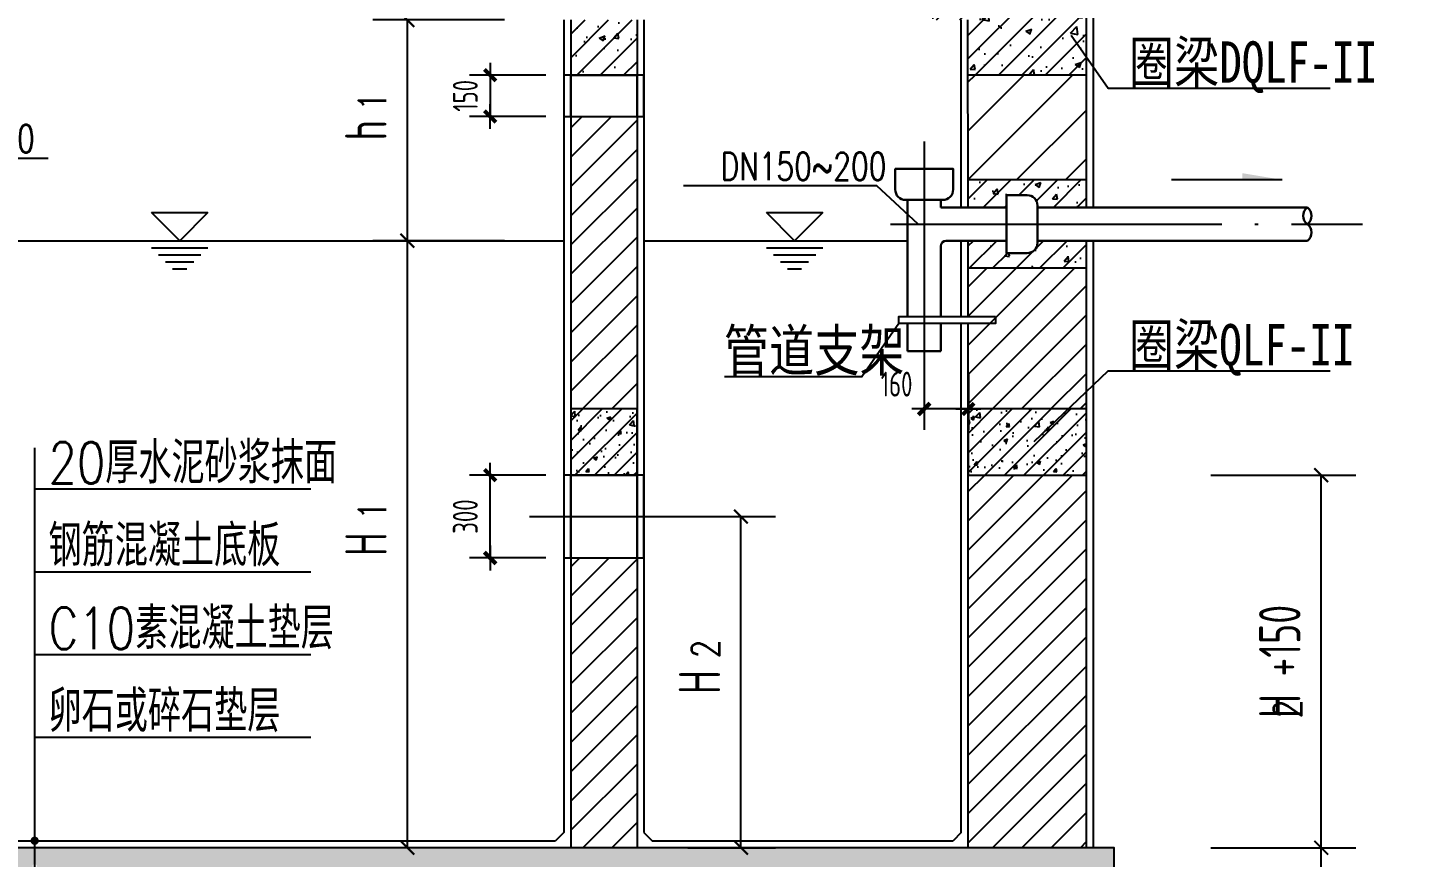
# Model space of a CAD drawing. Header units: millimetres. Extents: x -807114 to -50119, y -468455 to -61603.
# Drawn here: x -68868 to -63546, y -217079 to -213865 of the extents above; entities that cross this region are included whole.
import ezdxf

# ---------------------------------------------------------------- set-up
doc = ezdxf.new("R2010")
doc.units = ezdxf.units.MM
doc.header["$LTSCALE"] = 1000
doc.linetypes.add('DOTE', pattern=[2.42, 2, -0.2, 0.02, -0.2])
for name, color, linetype in [('A-Wall-Patt', 13, 'Continuous'), ('Anno-Note', 241, 'Continuous'), ('DIM_给水', 3, 'Continuous'), ('DOTE', 8, 'DOTE'), ('PUB_DIM', 3, 'Continuous'), ('PUB_TEXT', 3, 'Continuous'), ('WALL', 9, 'Continuous')]:
    doc.layers.add(name, color=color, linetype=linetype)
doc.layers.add('墙体', color=255, linetype='Continuous', lineweight=30)
doc.layers.add('水管', color=130, linetype='Continuous', lineweight=30)
doc.styles.add('_HZDX', font='txt.shx', dxfattribs={"width": 0.8, "bigfont": '@1hztxt.shx'})
doc.styles.add('_SIMPLEX', font='txt.shx', dxfattribs={"width": 0.8, "bigfont": 'hztxt.shx'})
doc.styles.add('DIM_FONT', font='tssdeng.shx', dxfattribs={"width": 0.7, "bigfont": 'tssdchn.shx'})
doc.styles.add('HZDX', font='simplex.shx', dxfattribs={"width": 0.7, "bigfont": 'HZTXT.SHX'})
doc.styles.add('宋体', font='simsun.ttc', dxfattribs={"width": 0.8})
doc.dimstyles.new('DIMN30', dxfattribs={"dimscale": 0.3, "dimtxt": 300, "dimasz": 1, "dimexe": 250, "dimexo": 300, "dimgap": 150, "dimtad": 1, "dimdec": 0, "dimzin": 0, "dimdsep": 46, "dimtxsty": 'DIM_FONT', "dimblk": '_DIMX', "dimcen": 0.09, "dimclrt": 7, "dimadec": 0, "dimazin": 0, "dimtfac": 1, "dimtdec": 0, "dimtix": 1, "dimtmove": 2, "dimatfit": 3, "dimldrblk": '_DIMX', "dimfxl": 1, "dimtolj": 1, "dimtzin": 0, "dimarcsym": 0})
doc.dimstyles.new('DIMN50', dxfattribs={"dimscale": 0.5, "dimtxt": 300, "dimasz": 100, "dimexe": 250, "dimexo": 300, "dimgap": 150, "dimtad": 1, "dimdec": 0, "dimzin": 0, "dimdsep": 46, "dimtxsty": 'DIM_FONT', "dimblk": 'ARCHTICK', "dimcen": 0.09, "dimclrt": 7, "dimazin": 2, "dimtfac": 1, "dimtdec": 0, "dimtix": 1, "dimtmove": 2, "dimatfit": 3, "dimfxl": 1, "dimtolj": 1, "dimtzin": 0, "dimarcsym": 0})
pattern_1 = [(45, (0, 0), (-35.35534, 35.35534), []), (50, (0, 0), (143.452, -12.5504), [15, -165]), (355, (0, 0), (-27.7503, 150.4384), [12, -132]), (100.4514, (11.95, -1.05), (115.7019, 137.888), [12.748, -140.2284]), (46.1842, (0, 40), (213.4482, -33.1038), [22.5, -247.5]), (96.6356, (17.79, 37.24), (186.9325, 194.8236), [19.122, -210.3426]), (351.1842, (0, 40), (186.9324, 194.824), [18, -198]), (21, (20, 30), (119.3814, -80.5238), [15, -165]), (326, (20, 30), (48.663, 145.03), [12, -132]), (71.4514, (29.95, 23.29), (168.0445, 64.506), [12.748, -140.2284]), (37.5, (0, 0), (2.43197, 66.57877), [0, -130.4, 0, -134, 0, -132.5]), (7.5, (0, 0), (52.6139, 78.88234), [0, -76.4, 0, -127.4, 0, -50.5]), (327.5, (-44.6, 0), (106.7645, -4.51097), [0, -50, 0, -156, 0, -207]), (317.5, (-64.6, 0), (116.6372, 20.021), [0, -65, 0, -103.6, 0, -147])]
pattern_2 = [(45, (-7818.09, -11352.65), (-53.033, 53.033), [])]
pattern_3 = [(45, (-7818.09, -11352.65), (-42.4264, 42.4264), []), (50, (-7818.09, -11352.65), (215.178, -18.8256), [22.5, -247.5]), (355, (-7818.09, -11352.65), (-41.6254, 225.6576), [18, -198]), (100.4514, (-7800.16, -11354.22), (173.5528, 206.8319), [19.122, -210.3426]), (46.1842, (-7818.1, -11292.65), (320.1723, -49.6557), [33.75, -371.25]), (96.6356, (-7791.4, -11296.8), (280.399, 292.2354), [28.683, -315.514]), (351.1842, (-7818.1, -11292.65), (280.3986, 292.2356), [27, -297]), (21, (-7788.09, -11307.65), (179.0721, -120.7857), [22.5, -247.5]), (326, (-7788.09, -11307.65), (72.9946, 217.545), [18, -198]), (71.4514, (-7773.16, -11317.72), (252.0668, 96.7591), [19.122, -210.3426]), (37.5, (-7818.09, -11352.65), (3.64796, 99.86816), [0, -195.6, 0, -201, 0, -198.75]), (7.5, (-7818.09, -11352.65), (78.92086, 118.3235), [0, -114.6, 0, -191.1, 0, -75.75]), (327.5, (-7884.99, -11352.65), (160.14673, -6.76646), [0, -75, 0, -234, 0, -310.5]), (317.5, (-7914.99, -11352.65), (174.95585, 30.0315), [0, -97.5, 0, -155.4, 0, -220.5])]

# ---------------------------------------------------------------- blocks, each defined once
blk = doc.blocks.new('_DIMX')
blk.add_line((-150, 0), (150, 0))
at = {"const_width": 50}
blk.add_lwpolyline([(-70, -70), (70, 70)], dxfattribs=at)
blk = doc.blocks.new('*D9390')
at = {"layer": 'Defpoints', "color": 0}
for p in [(4727, 5763.5), (4434.8, 5613.5), (4727, 5613.5)]:
    blk.add_point(p, dxfattribs=at)
at = {"layer": 'PUB_DIM', "color": 0, "lineweight": -2}
for p, q in [((4637, 5763.5), (4359.8, 5763.5)), ((4434.8, 5763.8), (4434.8, 5764.1)), ((4434.8, 5763.5), (4434.8, 5613.5)), ((4637, 5613.5), (4359.8, 5613.5)), ((4434.8, 5613.2), (4434.8, 5612.9))]:
    blk.add_line(p, q, dxfattribs=at)
at = {"layer": 'PUB_DIM', "color": 0, "linetype": 'ByBlock', "lineweight": -2, "xscale": 0.3, "yscale": 0.3, "zscale": 0.3}
for p, rotation in [((4434.8, 5763.5), 270), ((4434.8, 5613.5), 90)]:
    blk.add_blockref('_DIMX', p, dxfattribs=dict(at, rotation=rotation))
at = {"layer": 'PUB_DIM', "color": 7, "insert": (4344.8, 5688.5), "char_height": 90, "attachment_point": 5, "rotation": 90, "style": 'DIM_FONT'}
blk.add_mtext('\\A1;150', dxfattribs=at)
blk = doc.blocks.new('*D9391')
at = {"layer": 'Defpoints', "color": 0}
for p in [(4434.8, 4313.5), (4727, 4313.5), (4727, 4013.5)]:
    blk.add_point(p, dxfattribs=at)
at = {"layer": 'PUB_DIM', "color": 0, "lineweight": -2}
for p, q in [((4637, 4313.5), (4359.8, 4313.5)), ((4434.8, 4013.8), (4434.8, 4313.2)), ((4637, 4013.5), (4359.8, 4013.5))]:
    blk.add_line(p, q, dxfattribs=at)
at = {"layer": 'PUB_DIM', "color": 0, "linetype": 'ByBlock', "lineweight": -2, "xscale": 0.3, "yscale": 0.3, "zscale": 0.3}
for p, rotation in [((4434.8, 4313.5), 90), ((4434.8, 4013.5), 270)]:
    blk.add_blockref('_DIMX', p, dxfattribs=dict(at, rotation=rotation))
at = {"layer": 'PUB_DIM', "color": 7, "insert": (4344.8, 4163.5), "char_height": 90, "attachment_point": 5, "rotation": 90, "style": 'DIM_FONT'}
blk.add_mtext('\\A1;300', dxfattribs=at)
blk = doc.blocks.new('_ArchTick')
at = {"color": 0, "linetype": 'ByBlock', "const_width": 0.15}
blk.add_lwpolyline([(-0.5, -0.5), (0.5, 0.5)], dxfattribs=at)
blk = doc.blocks.new('*D9231')
at = {"layer": 'Defpoints', "color": 0}
for p in [(6895, 4313.5), (7445, 4313.5), (6895, 2963.5)]:
    blk.add_point(p, dxfattribs=at)
at = {"layer": 'PUB_DIM', "color": 0, "lineweight": -2}
for p, q in [((7045, 4313.5), (7570, 4313.5)), ((7445, 2963.5), (7445, 4313.5)), ((7045, 2963.5), (7570, 2963.5))]:
    blk.add_line(p, q, dxfattribs=at)
at = {"layer": 'PUB_DIM', "color": 0, "linetype": 'ByBlock', "lineweight": -2, "xscale": 50, "yscale": 50, "zscale": 50}
for p, rotation in [((7445, 4313.5), 90), ((7445, 2963.5), 270)]:
    blk.add_blockref('_ArchTick', p, dxfattribs=dict(at, rotation=rotation))
at = {"layer": 'PUB_DIM', "color": 7, "insert": (7295, 3638.5), "char_height": 150, "attachment_point": 5, "rotation": 90, "style": 'DIM_FONT'}
blk.add_mtext('\\A1;H +150', dxfattribs=at)
blk = doc.blocks.new('*D9237')
at = {"layer": 'Defpoints', "color": 0}
for p in [(4637, 5163.5), (4134.8, 2963.5), (4637, 2963.5)]:
    blk.add_point(p, dxfattribs=at)
at = {"layer": 'PUB_DIM', "color": 0, "lineweight": -2}
for p, q in [((4487, 5163.5), (4009.8, 5163.5)), ((4134.8, 5163.5), (4134.8, 2963.5)), ((4487, 2963.5), (4009.8, 2963.5))]:
    blk.add_line(p, q, dxfattribs=at)
at = {"layer": 'PUB_DIM', "color": 0, "linetype": 'ByBlock', "lineweight": -2, "xscale": 50, "yscale": 50, "zscale": 50}
for p, rotation in [((4134.8, 5163.5), 90), ((4134.8, 2963.5), 270)]:
    blk.add_blockref('_ArchTick', p, dxfattribs=dict(at, rotation=rotation))
at = {"layer": 'PUB_DIM', "color": 7, "insert": (3984.8, 4063.5), "char_height": 150, "attachment_point": 5, "rotation": 90, "style": 'DIM_FONT'}
blk.add_mtext('\\A1;H', dxfattribs=at)
blk = doc.blocks.new('*D9238')
at = {"layer": 'Defpoints', "color": 0}
for p in [(4637, 5963.5), (4134.8, 5163.5), (4637, 5163.5)]:
    blk.add_point(p, dxfattribs=at)
at = {"layer": 'PUB_DIM', "color": 0, "lineweight": -2}
for p, q in [((4487, 5963.5), (4009.8, 5963.5)), ((4134.8, 5963.5), (4134.8, 5163.5)), ((4487, 5163.5), (4009.8, 5163.5))]:
    blk.add_line(p, q, dxfattribs=at)
at = {"layer": 'PUB_DIM', "color": 0, "linetype": 'ByBlock', "lineweight": -2, "xscale": 50, "yscale": 50, "zscale": 50}
for p, rotation in [((4134.8, 5963.5), 90), ((4134.8, 5163.5), 270)]:
    blk.add_blockref('_ArchTick', p, dxfattribs=dict(at, rotation=rotation))
at = {"layer": 'PUB_DIM', "color": 7, "insert": (3984.8, 5563.5), "char_height": 150, "attachment_point": 5, "rotation": 90, "style": 'DIM_FONT'}
blk.add_mtext('\\A1;h', dxfattribs=at)
blk = doc.blocks.new('*D9396')
at = {"layer": 'Defpoints', "color": 0}
for p in [(6007, 4771.6), (6167, 4771.6), (6007, 4553.5)]:
    blk.add_point(p, dxfattribs=at)
at = {"layer": 'PUB_DIM', "color": 0, "lineweight": -2}
for p, q in [((6007, 4681.6), (6007, 4478.5)), ((6167, 4681.6), (6167, 4478.5)), ((6166.7, 4553.5), (6007.3, 4553.5))]:
    blk.add_line(p, q, dxfattribs=at)
at = {"layer": 'PUB_DIM', "color": 0, "linetype": 'ByBlock', "lineweight": -2, "xscale": 0.3, "yscale": 0.3, "zscale": 0.3, "rotation": 180}
blk.add_blockref('_DIMX', (6007, 4553.5), dxfattribs=at)
at = {"layer": 'PUB_DIM', "color": 0, "linetype": 'ByBlock', "lineweight": -2, "xscale": 0.3, "yscale": 0.3, "zscale": 0.3}
blk.add_blockref('_DIMX', (6167, 4553.5), dxfattribs=at)
at = {"layer": 'PUB_DIM', "color": 7, "insert": (5907, 4643.5), "char_height": 90, "attachment_point": 5, "style": 'DIM_FONT'}
blk.add_mtext('\\A1;160', dxfattribs=at)
blk = doc.blocks.new('*D9243')
at = {"layer": 'Defpoints', "color": 0}
for p in [(5001.4, 4163.5), (5343, 4163.5), (5001.4, 2963.5)]:
    blk.add_point(p, dxfattribs=at)
at = {"layer": 'PUB_DIM', "color": 0, "lineweight": -2}
for p, q in [((5151.4, 4163.5), (5468, 4163.5)), ((5343, 2963.5), (5343, 4163.5)), ((5151.4, 2963.5), (5468, 2963.5))]:
    blk.add_line(p, q, dxfattribs=at)
at = {"layer": 'PUB_DIM', "color": 0, "linetype": 'ByBlock', "lineweight": -2, "xscale": 50, "yscale": 50, "zscale": 50}
for p, rotation in [((5343, 4163.5), 90), ((5343, 2963.5), 270)]:
    blk.add_blockref('_ArchTick', p, dxfattribs=dict(at, rotation=rotation))
at = {"layer": 'PUB_DIM', "color": 7, "insert": (5193, 3563.5), "char_height": 150, "attachment_point": 5, "rotation": 90, "style": 'DIM_FONT'}
blk.add_mtext('\\A1;H', dxfattribs=at)
blk = doc.blocks.new('*D9249')
at = {"layer": 'Defpoints', "color": 0}
for p in [(6895, 2963.5), (7445, 2963.5), (6895, 2663.5)]:
    blk.add_point(p, dxfattribs=at)
at = {"layer": 'PUB_DIM', "color": 0, "lineweight": -2}
for p, q in [((7045, 2963.5), (7570, 2963.5)), ((7445, 2663.5), (7445, 2963.5)), ((7045, 2663.5), (7570, 2663.5))]:
    blk.add_line(p, q, dxfattribs=at)
at = {"layer": 'PUB_DIM', "color": 0, "linetype": 'ByBlock', "lineweight": -2, "xscale": 50, "yscale": 50, "zscale": 50}
for p, rotation in [((7445, 2963.5), 90), ((7445, 2663.5), 270)]:
    blk.add_blockref('_ArchTick', p, dxfattribs=dict(at, rotation=rotation))
at = {"layer": 'PUB_DIM', "color": 7, "insert": (7664.5, 2713.5), "char_height": 150, "attachment_point": 5, "rotation": 90, "style": 'DIM_FONT'}
blk.add_mtext('\\A1;200', dxfattribs=at)
blk = doc.blocks.new('A$C15F36BDA')
h = blk.add_hatch()
h.set_pattern_fill('AN31C', color=256, scale=300, style=0)
h.set_pattern_definition(pattern_3)
h.paths.add_polyline_path([(4967, 5763.5), (4967, 5963.5), (4847, 5963.5), (4827, 5963.5), (4727, 5963.5), (4727, 5763.5)])
h = blk.add_hatch()
h.set_pattern_fill('AN31C', color=256, scale=300, style=0)
h.set_pattern_definition(pattern_3)
h.paths.add_polyline_path([(6595, 5383.5), (6166.5, 5383.5), (6166.5, 5283.5), (6305, 5283.5), (6305, 5328.5), (6380, 5328.5, -0.414214), (6417.5, 5291), (6417.5, 5283.5), (6595, 5283.5)])
h.paths.add_polyline_path([(6595, 5163.5), (6417.5, 5163.5), (6417.5, 5156, -0.414214), (6380, 5118.5), (6305, 5118.5), (6305, 5163.5), (6166.5, 5163.5), (6166.5, 5063.5), (6595, 5063.5)])
at = {"layer": 'A-Wall-Patt'}
h = blk.add_hatch(dxfattribs=at)
h.set_pattern_fill('AN31C', color=256, scale=300, style=0)
h.set_pattern_definition(pattern_3)
h.paths.add_polyline_path([(6165, 5963.5), (6165.4, 5763.5), (6595, 5763.5), (6595, 6113.5), (5986.5, 6113.5), (5986.5, 5963.5)])
h = blk.add_hatch(dxfattribs=at)
h.set_pattern_fill('钢筋混凝土', color=256, scale=20, style=0)
h.set_pattern_definition(pattern_1)
h.paths.add_polyline_path([(4967, 4553.5), (4727, 4553.5), (4727, 4313.5), (4967, 4313.5)])
h = blk.add_hatch(dxfattribs=at)
h.set_pattern_fill('钢筋混凝土', color=256, scale=20, style=0)
h.set_pattern_definition(pattern_1)
h.paths.add_polyline_path([(6166.5, 4553.5), (6166.5, 4313.5), (6595, 4313.5), (6595, 4553.5)])
h = blk.add_hatch(dxfattribs=at)
h.set_pattern_fill('钢筋混凝土', color=256, scale=20, style=0)
h.set_pattern_definition(pattern_1)
h.paths.add_polyline_path([(6695, 2963.5), (2785, 2963.5), (2785, 2904.6, -0.414214), (2792.5, 2897.1, -0.414214), (2785, 2889.6), (2785, 2663.5), (6695, 2663.5)])
h.paths.add_polyline_path([(2785, 2889.6, -0.414214), (2777.5, 2897.1, -0.414214), (2785, 2904.6), (2785, 2963.5), (2735, 2963.5), (2735, 2663.5), (2785, 2663.5)])
h.paths.add_polyline_path([(2735, 2963.5), (1375, 2963.5), (1275, 2963.5), (1275, 2663.5), (2735, 2663.5)])
at = {"layer": 'Anno-Note'}
h = blk.add_hatch(dxfattribs=at)
h.set_pattern_fill('ANSI31', color=256, scale=1000, style=0)
h.set_pattern_definition([(45, (-7818.09, -11352.65), (-88.38835, 88.38835), [])])
h.paths.add_polyline_path([(6595, 5383.5), (6595, 5763.5), (6165.4, 5763.5), (6166.3, 5383.5)])
h = blk.add_hatch(dxfattribs=at)
h.set_pattern_fill('ANSI31', color=256, scale=600, style=0)
h.set_pattern_definition(pattern_2)
h.paths.add_polyline_path([(4727, 4553.5), (4967, 4553.5), (4967, 5613.5), (4727, 5613.5)])
h = blk.add_hatch(dxfattribs=at)
h.set_pattern_fill('ANSI31', color=256, scale=600, style=0)
h.set_pattern_definition(pattern_2)
h.paths.add_polyline_path([(1375, 4553.5), (1805, 4553.5), (1805, 5163.5), (1375, 5163.5)])
h.paths.add_polyline_path([(6166.5, 4553.5), (6595, 4553.5), (6595, 5063.5), (6166.5, 5063.5)])
h = blk.add_hatch(dxfattribs=at)
h.set_pattern_fill('ANSI31', color=256, scale=600, style=0)
h.set_pattern_definition(pattern_2)
h.paths.add_polyline_path([(6166.5, 2963.5), (6595, 2963.5), (6595, 4313.5), (6166.5, 4313.5)])
h.paths.add_polyline_path([(4967, 4013.5), (4727, 4013.5), (4727, 2963.5), (4967, 2963.5)])
h.paths.add_polyline_path([(1805, 4313.5), (1375, 4313.5), (1375, 2963.5), (1805, 2963.5)])
for p, q in [((4702, 5963.5), (4702, 3018.5)), ((4992, 5963.5), (4992, 3018.5)), ((6141.5, 5283.5), (6141.5, 5963.5)), ((2025, 5163.5), (4702, 5163.5)), ((4992, 5163.5), (5947, 5163.5)), ((6141.5, 4888.5), (6141.5, 5163.5)), ((6141.5, 3018.5), (6141.5, 4863.5)), ((1860, 2988.5), (4672, 2988.5)), ((4702, 3018.5), (4672, 2988.5)), ((4992, 3018.5), (5022, 2988.5)), ((5022, 2988.5), (6111.5, 2988.5)), ((6141.5, 3018.5), (6111.5, 2988.5))]:
    blk.add_line(p, q)
for points in [[(6620, 5283.5), (6620, 6138.5)], [(6539.9, 5908.9), (6673.6, 5715.9), (7477, 5715.9)], [(4702, 5763.5), (4702, 5613.5), (4992, 5613.5), (4992, 5763.5), (4702, 5763.5)], [(1985, 5323.5), (2134.3, 5462.8), (2834.3, 5462.8)], [(5985, 5223.5), (5835.6, 5362.8), (5135.6, 5362.8)], [(6620, 2963.5), (6620, 5163.5)], [(6265, 4888.5), (6265, 4863.5), (5915, 4863.5), (5915, 4888.5), (6265, 4888.5)], [(5915, 4863.5), (5781.3, 4670.5), (5283.3, 4670.5)], [(6405.7, 4435.5), (6673.6, 4691.3), (7477, 4691.3)]]:
    blk.add_lwpolyline(points)
at = {"ltscale": 0.5}
blk.add_lwpolyline([(4702, 4013.5), (4992, 4013.5), (4992, 4313.5), (4702, 4313.5)], close=True, dxfattribs=at)
at = {"const_width": 15}
blk.add_lwpolyline([(2777.5, 2988.5, 1), (2792.5, 2988.5, 1)], format="xyb", close=True, dxfattribs=at)
at = {"layer": 'DOTE', "ltscale": 0.6}
blk.add_line((5885, 5223.5), (7595, 5223.5), dxfattribs=at)
at = {"layer": 'DOTE', "ltscale": 0.3}
blk.add_line((4577, 4163.5), (5257, 4163.5), dxfattribs=at)
at = {"layer": 'DOTE', "ltscale": 0.6}
blk.add_lwpolyline([(6007, 5523.5), (6007, 4613.5)], dxfattribs=at)
at = {"layer": 'PUB_DIM'}
for p, q in [((3310.2, 5163.5), (3208.2, 5265.5)), ((3208.2, 5265.5), (3412.2, 5265.5)), ((3412.2, 5265.5), (3310.2, 5163.5)), ((5537.5, 5163.5), (5435.5, 5265.5)), ((5435.5, 5265.5), (5639.5, 5265.5)), ((5639.5, 5265.5), (5537.5, 5163.5)), ((3208.2, 5138), (3412.2, 5138)), ((5435.5, 5138), (5639.5, 5138)), ((3233.7, 5112.5), (3386.7, 5112.5)), ((3259.2, 5087), (3361.2, 5087)), ((5461, 5112.5), (5614, 5112.5)), ((5486.5, 5087), (5588.5, 5087)), ((3284.7, 5061.5), (3335.7, 5061.5)), ((5512, 5061.5), (5563, 5061.5)), ((2785, 2508.9), (2785, 4413.1)), ((2785, 4263.5), (3785, 4263.5)), ((2785, 3963.5), (3785, 3963.5)), ((2785, 3663.5), (3785, 3663.5)), ((2785, 3363.5), (3785, 3363.5))]:
    blk.add_line(p, q, dxfattribs=at)
blk.add_lwpolyline([(7303.8, 5384), (6902.9, 5384)], dxfattribs=at)
blk.add_solid([(7303.8, 5384), (7159.8, 5408), (7159.8, 5384)], dxfattribs=at)
at = {"layer": 'WALL'}
for p, q in [((6595, 5283.5), (6595, 6113.5)), ((4727, 5963.5), (4727, 5763.5)), ((4967, 5963.5), (4967, 5763.5)), ((6166.5, 5283.5), (6165, 5963.5)), ((4727, 5763.5), (4967, 5763.5)), ((6595, 5763.5), (6165, 5763.5)), ((4727, 5613.5), (4967, 5613.5)), ((4727, 5613.5), (4727, 4313.5)), ((4967, 5613.5), (4967, 4313.5)), ((6596.5, 5383.5), (6166.5, 5383.5)), ((6166.5, 4888.5), (6166.5, 5163.5)), ((6595, 2963.5), (6595, 5163.5)), ((6596.5, 5063.5), (6166.5, 5063.5)), ((6166.5, 2963.5), (6166.5, 4863.5)), ((4727, 4013.5), (4967, 4013.5)), ((4727, 4013.5), (4727, 2963.5)), ((4967, 4013.5), (4967, 2963.5))]:
    blk.add_line(p, q, dxfattribs=at)
for points in [[(4727, 4313.5), (4967, 4313.5), (4967, 4553.5), (4727, 4553.5)], [(6166.5, 4313.5), (6595, 4313.5), (6595, 4553.5), (6166.5, 4553.5)]]:
    blk.add_lwpolyline(points, close=True, dxfattribs=at)
blk.add_lwpolyline([(1375, 2963.5), (1275, 2963.5), (1275, 2663.5), (6695, 2663.5), (6695, 2963.5), (1375, 2963.5)], dxfattribs=at)
at = {"layer": '墙体', "ltscale": 0.5}
for p, q in [((4727, 5763.5), (4727, 5613.5)), ((4967, 5763.5), (4967, 5613.5)), ((4727, 4013.5), (4727, 4313.5)), ((4967, 4313.5), (4967, 4013.5))]:
    blk.add_line(p, q, dxfattribs=at)
at = {"layer": '水管'}
for p, q in [((5947, 4888.5), (5947, 5311)), ((6067, 5283.5), (6067, 5311)), ((6305, 5283.5), (6067, 5283.5)), ((7395, 5283.5), (6417.5, 5283.5)), ((6067, 4888.5), (6067, 5143.5)), ((6305, 5163.5), (6085, 5163.5)), ((7395, 5163.5), (6417.5, 5163.5))]:
    blk.add_line(p, q, dxfattribs=at)
at = {"layer": '水管', "ltscale": 0.6}
for p, q in [((5947, 4763.5), (5947, 4863.5)), ((6067, 4763.5), (6067, 4863.5)), ((5947, 4763.5), (6067, 4763.5))]:
    blk.add_line(p, q, dxfattribs=at)
at = {"layer": '水管'}
for points in [[(6074.5, 5311, 0.414214), (6112, 5348.5), (6112, 5423.5), (5902, 5423.5), (5902, 5348.5, 0.414214), (5939.5, 5311), (6074.5, 5311)], [(6417.5, 5156, -0.414214), (6380, 5118.5), (6305, 5118.5), (6305, 5328.5), (6380, 5328.5, -0.414214), (6417.5, 5291), (6417.5, 5156)], [(7395, 5163.5, 0.505199), (7395, 5223.5, -0.505199), (7395, 5283.5)], [(7395, 5223.5, 0.505199), (7395, 5283.5)]]:
    blk.add_lwpolyline(points, format="xyb", dxfattribs=at)
blk.add_arc((6087, 5143.5), 20, 90, 180, dxfattribs=at)
at = {"layer": 'PUB_TEXT'}
for s, height, style, width, p in [('圈梁DQLF-II', 150, '宋体', 0.8, (6748.4, 5735.9)), ('DN150~200', 100, '_HZDX', 0.75, (2184.3, 5482.8)), ('DN150~200', 100, '_HZDX', 0.75, (5269.3, 5382.8)), ('圈梁QLF-II', 150, '宋体', 0.8, (6748.4, 4711.3)), ('管道支架', 150, '宋体', 0.8, (5281.3, 4690.5)), ('20厚水泥砂浆抹面', 150, 'HZDX', 0.8, (2835, 4283.5)), ('钢筋混凝土底板', 150, 'HZDX', 0.8, (2835, 3983.5)), ('C10素混凝土垫层', 150, 'HZDX', 0.8, (2835, 3683.5)), ('卵石或碎石垫层', 150, 'HZDX', 0.8, (2835, 3383.5))]:
    blk.add_text(s, height=height, dxfattribs=dict(at, style=style, width=width)).set_placement(p)
at = {"layer": 'PUB_TEXT', "style": '_SIMPLEX', "width": 0.8}
for s, p in [('1', (4058, 5633.9)), ('1', (4058, 4151.8)), ('2', (5265, 3649.6)), ('2', (7373.3, 3432))]:
    blk.add_text(s, height=100, rotation=90, dxfattribs=at).set_placement(p)
at = {"layer": 'PUB_DIM'}
for p1, p2, distance, text, picture, middle in [((4637, 5963.5), (4637, 5163.5), -502.1, 'h', '*D9238', (3984.8, 5563.5)), ((4637, 5163.5), (4637, 2963.5), -502.1, 'H', '*D9237', (3984.8, 4063.5)), ((6895, 2963.5), (6895, 4313.5), -550, 'H +150', '*D9231', (7295, 3638.5)), ((5001.4, 2963.5), (5001.4, 4163.5), -341.6, 'H', '*D9243', (5193, 3563.5))]:
    dim = blk.add_aligned_dim(p1=p1, p2=p2, distance=distance, text=text, dimstyle='DIMN50', dxfattribs=at)
    dim.commit()
    dim.dimension.update_dxf_attribs({"geometry": picture, "text_midpoint": middle})
for p1, p2, distance, picture, middle in [((4727, 5763.5), (4727, 5613.5), -292.1, '*D9390', (4344.8, 5688.5)), ((4727, 4013.5), (4727, 4313.5), 292.1, '*D9391', (4344.8, 4163.5))]:
    dim = blk.add_aligned_dim(p1=p1, p2=p2, distance=distance, dimstyle='DIMN30', dxfattribs=at)
    dim.commit()
    dim.dimension.update_dxf_attribs({"geometry": picture, "text_midpoint": middle})
dim = blk.add_linear_dim(base=(6007, 4553.5), p1=(6167, 4771.6), p2=(6007, 4771.6), angle=180, dimstyle='DIMN30', dxfattribs=at)
dim.commit()
dim.dimension.update_dxf_attribs({"geometry": '*D9396', "text_midpoint": (5907, 4643.5), "dimtype": 161})
dim = blk.add_linear_dim(base=(7445, 2963.5), p1=(6895, 2663.5), p2=(6895, 2963.5), angle=90, text='200', dimstyle='DIMN50', dxfattribs=at)
dim.commit()
dim.dimension.update_dxf_attribs({"geometry": '*D9249', "text_midpoint": (7664.5, 2713.5), "dimtype": 129})
blk = doc.blocks.new('化粪池大样图')
at = {"xscale": 1.068556769290367, "yscale": 1.068556769290367, "zscale": 1.068556769290367}
blk.add_blockref('A$C15F36BDA', (1125559.9, 387428.2), dxfattribs=at)

msp = doc.modelspace()

# ---------------------------------------------------------------- block references
at = {"layer": 'DIM_给水', "color": 1}
msp.add_blockref('化粪池大样图', (-1197375.8, -607636.1), dxfattribs=at)

doc.saveas('drawing.dxf')
